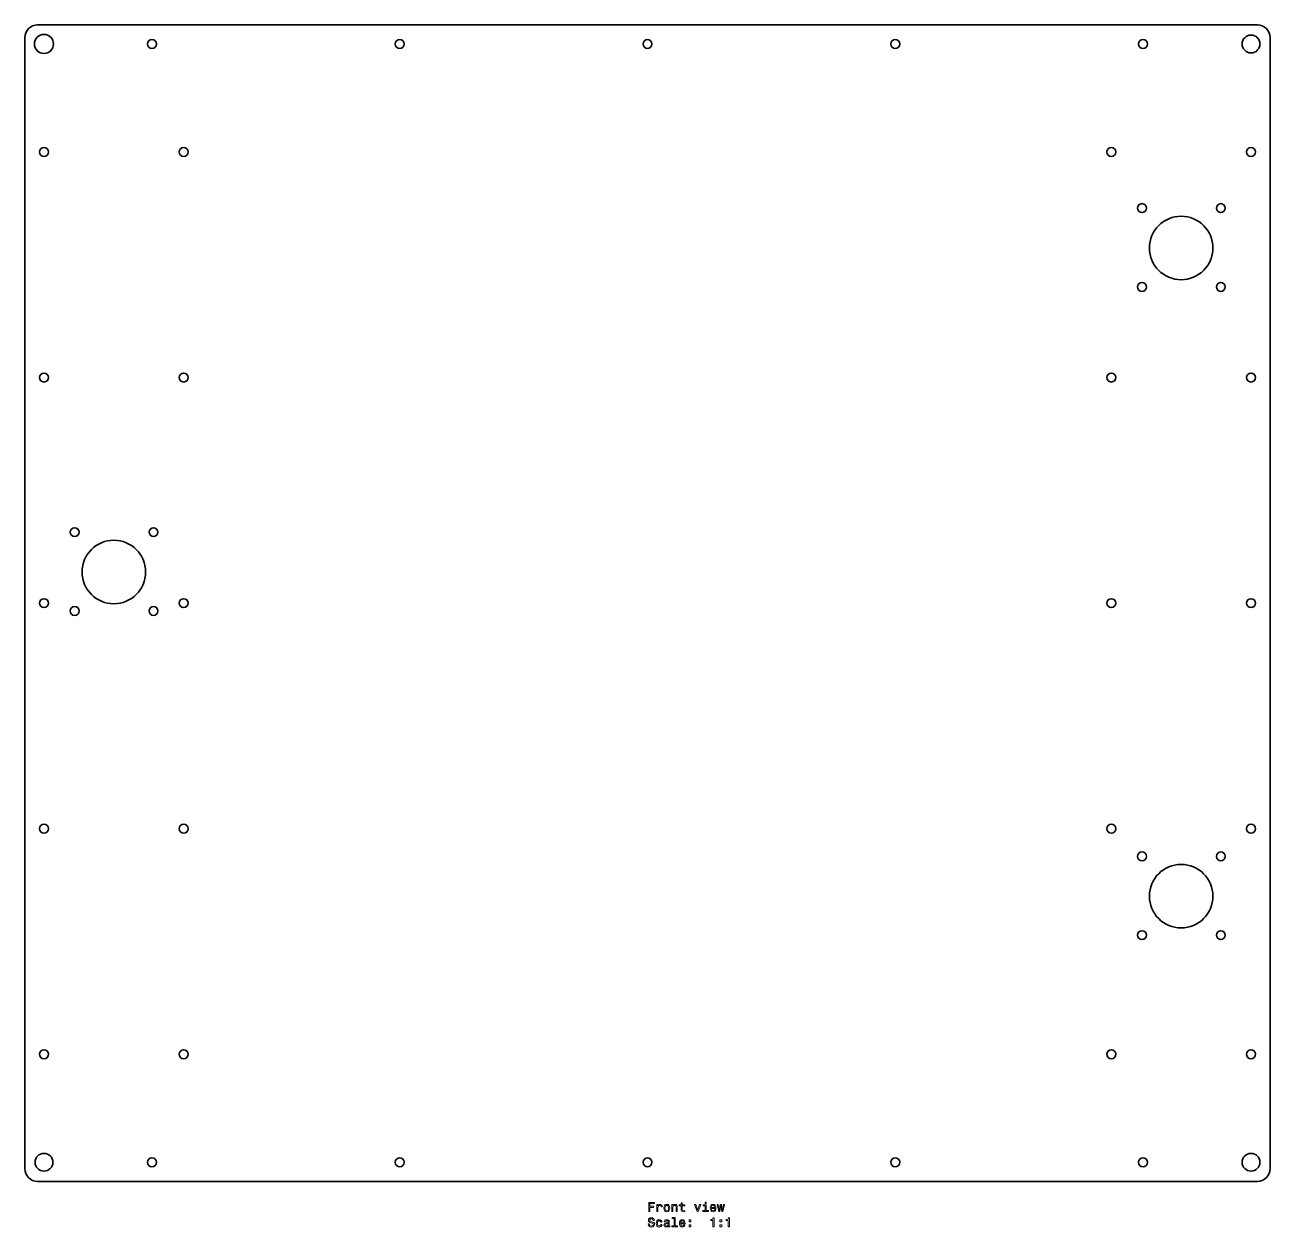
# Model space of a CAD drawing. Extents: x 350 to 840, y 175 to 648.
import ezdxf

# ---------------------------------------------------------------- set-up
doc = ezdxf.new("R2010")
doc.units = 0

msp = doc.modelspace()

# ---------------------------------------------------------------- linework, layer by layer
at = {"color": 7, "lineweight": 35}
for p, q in [((834.5, 648), (354.5, 648)), ((349.5, 643), (349.5, 198)), ((839.5, 198), (839.5, 643)), ((354.5, 193), (834.5, 193))]:
    msp.add_line(p, q, dxfattribs=at)
at = {"color": 7, "lineweight": 13}
for points in [[(594.984131, 181.143372), (595.453186, 181.143372), (595.453186, 182.752167), (596.925781, 182.752167), (596.925781, 183.170746), (595.453186, 183.170746), (595.453186, 184.219742), (597.263672, 184.219742), (597.263672, 184.643372), (594.984131, 184.643372)], [(598.176514, 181.143372), (598.6203, 181.143372), (598.6203, 182.691635), (598.66571, 183.064835), (598.80188, 183.332138), (599.023804, 183.493515), (599.32135, 183.548996), (599.543213, 183.513687), (599.709656, 183.412827), (599.810547, 183.241348), (599.845825, 183.009369), (600.294678, 183.009369), (600.234131, 183.417862), (600.067749, 183.710373), (599.790344, 183.886887), (599.412109, 183.947403), (599.154907, 183.907059), (598.932983, 183.806198), (598.736328, 183.63472), (598.579956, 183.40274), (598.579956, 183.851578), (598.176514, 183.851578)], [(600.914978, 182.494949), (600.995667, 181.879684), (601.227661, 181.425797), (601.595825, 181.143372), (602.090088, 181.047546), (602.579224, 181.143372), (602.947388, 181.420746), (603.179382, 181.874634), (603.265137, 182.494949), (603.179382, 183.110229), (602.947388, 183.569168), (602.579224, 183.846542), (602.090088, 183.947403), (601.595825, 183.846542), (601.227661, 183.564117), (600.995667, 183.110229)], [(601.368896, 182.5), (601.414246, 182.953888), (601.555481, 183.281708), (601.78241, 183.483429), (602.090088, 183.554031), (602.392639, 183.483429), (602.619568, 183.286743), (602.760803, 182.953888), (602.811218, 182.5), (602.760803, 182.041061), (602.619568, 181.708206), (602.392639, 181.506485), (602.090088, 181.440918), (601.78241, 181.506485), (601.555481, 181.708206), (601.414246, 182.041061)], [(604.082153, 181.143372), (604.52594, 181.143372), (604.52594, 182.706772), (604.57135, 183.064835), (604.71759, 183.327087), (604.944519, 183.48848), (605.247131, 183.548996), (605.489197, 183.498566), (605.640503, 183.362396), (605.716125, 183.135452), (605.741333, 182.832855), (605.741333, 181.143372), (606.185181, 181.143372), (606.185181, 182.92363), (606.164978, 183.281708), (606.074219, 183.579254), (605.776672, 183.851578), (605.312683, 183.947403), (605.055481, 183.912109), (604.838623, 183.816284), (604.652039, 183.654892), (604.505737, 183.438034), (604.505737, 183.851578), (604.082153, 183.851578)], [(607.713257, 183.382568), (607.713257, 182.02594), (607.74353, 181.587173), (607.884705, 181.284576), (608.167175, 181.108063), (608.64624, 181.047546), (609.170776, 181.072769), (609.170776, 181.456055), (608.787476, 181.425797), (608.439453, 181.466141), (608.252869, 181.592224), (608.17218, 181.804031), (608.157043, 182.101578), (608.157043, 183.382568), (609.170776, 183.382568), (609.170776, 183.760803), (608.157043, 183.760803), (608.157043, 184.552597), (607.713257, 184.552597), (607.713257, 183.760803), (606.946655, 183.760803), (606.946655, 183.382568)], [(614.002136, 181.143372), (614.471191, 181.143372), (615.459656, 183.851578), (615.000732, 183.851578), (614.239197, 181.667862), (613.462524, 183.851578), (612.998535, 183.851578)], [(617.582886, 181.516571), (617.582886, 183.760803), (616.443115, 183.760803), (616.443115, 183.382568), (617.139038, 183.382568), (617.139038, 181.516571), (616.231262, 181.516571), (616.231262, 181.143372), (618.500732, 181.143372), (618.500732, 181.516571)], [(617.597961, 184.764404), (617.128967, 184.764404), (617.128967, 184.260086), (617.597961, 184.260086)], [(619.650574, 182.368881), (621.425781, 182.368881), (621.430847, 182.575653), (621.350159, 183.155624), (621.128235, 183.58934), (620.775208, 183.851578), (620.306213, 183.947403), (619.84729, 183.846542), (619.494263, 183.564117), (619.267273, 183.105194), (619.186584, 182.5), (619.262268, 181.879684), (619.489197, 181.425797), (619.837158, 181.143372), (620.291077, 181.047546), (620.684448, 181.113113), (621.007202, 181.284576), (621.244263, 181.556915), (621.380432, 181.920029), (620.94165, 181.920029), (620.850891, 181.718292), (620.719727, 181.567001), (620.346558, 181.445969), (620.059082, 181.501434), (619.842224, 181.677948), (619.700989, 181.965424), (619.650574, 182.353745)], [(619.650574, 182.742081), (619.706055, 183.090057), (619.842224, 183.34726), (620.049011, 183.503601), (620.32135, 183.559082), (620.588623, 183.503601), (620.79541, 183.34726), (620.921448, 183.090057), (620.966858, 182.742081)], [(622.938782, 181.143372), (623.342224, 183.443085), (623.745667, 181.143372), (624.169312, 181.143372), (624.835022, 183.851578), (624.406311, 183.851578), (623.95752, 181.55188), (623.559082, 183.851578), (623.1203, 183.851578), (622.721924, 181.55188), (622.273071, 183.851578), (621.849426, 183.851578), (622.515137, 181.143372)], [(595.221191, 176.251434), (594.762268, 176.251434), (594.863098, 175.716858), (595.115295, 175.323486), (595.503601, 175.086456), (596.028076, 175.000717), (596.547546, 175.081406), (596.935852, 175.303314), (597.182983, 175.651291), (597.273804, 176.110229), (597.19812, 176.523773), (596.986328, 176.791061), (596.643372, 176.967575), (596.184448, 177.098709), (595.791077, 177.194519), (595.533875, 177.305481), (595.387634, 177.466858), (595.342224, 177.719025), (595.387634, 177.945969), (595.518738, 178.117432), (595.720459, 178.233429), (595.997864, 178.273773), (596.280273, 178.223343), (596.502136, 178.087173), (596.648438, 177.860229), (596.718994, 177.552597), (597.177979, 177.552597), (597.177979, 177.562683), (597.09729, 178.036743), (596.860229, 178.389771), (596.487061, 178.611679), (595.982727, 178.687317), (595.528809, 178.611679), (595.175781, 178.399857), (594.948853, 178.072052), (594.868164, 177.648422), (594.933716, 177.270172), (595.125366, 177.01297), (595.427979, 176.841492), (595.841492, 176.710373), (596.25, 176.594376), (596.557617, 176.483429), (596.744263, 176.322052), (596.809814, 176.059799), (596.749268, 175.792511), (596.592957, 175.590775), (596.355896, 175.464691), (596.048279, 175.424347), (595.705322, 175.479828), (595.443054, 175.641205), (595.276672, 175.903458)], [(599.734863, 176.907059), (600.173645, 176.907059), (600.082825, 177.310516), (599.865967, 177.62825), (599.528076, 177.824936), (599.089355, 177.900574), (598.605164, 177.799713), (598.237061, 177.517288), (598.005066, 177.058365), (597.924377, 176.443085), (598, 175.832855), (598.226929, 175.378967), (598.585022, 175.096542), (599.074219, 175.000717), (599.507935, 175.07637), (599.845825, 175.288177), (600.07782, 175.621033), (600.17865, 176.064835), (599.755066, 176.064835), (599.679382, 175.782425), (599.538208, 175.570602), (599.336426, 175.439484), (599.089355, 175.399139), (598.781677, 175.464691), (598.559814, 175.666428), (598.423645, 175.994232), (598.378235, 176.458221), (598.423645, 176.912109), (598.564819, 177.239914), (598.791809, 177.44165), (599.089355, 177.512253), (599.351562, 177.466858), (599.548279, 177.350861), (599.679382, 177.159225)], [(602.654907, 175.44957), (602.654907, 175.434433), (602.680115, 175.26297), (602.755737, 175.141937), (603.073486, 175.046112), (603.320618, 175.086456), (603.320618, 175.429398), (603.214722, 175.414261), (603.073486, 175.479828), (603.048279, 175.681564), (603.048279, 177.083572), (602.987732, 177.44165), (602.811218, 177.693802), (602.503601, 177.845108), (602.069885, 177.900574), (601.64624, 177.840057), (601.333557, 177.668594), (601.136902, 177.401291), (601.07135, 177.048279), (601.07135, 177.018005), (601.469727, 177.018005), (601.505066, 177.229828), (601.615967, 177.381119), (601.797546, 177.471909), (602.054749, 177.507202), (602.30188, 177.481995), (602.478394, 177.406342), (602.58429, 177.275223), (602.619568, 177.093658), (602.599426, 176.881851), (602.518738, 176.77594), (602.317017, 176.72551), (601.938782, 176.685165), (601.505066, 176.594376), (601.197388, 176.432999), (601.015869, 176.180832), (600.960388, 175.807632), (601.010803, 175.474777), (601.167175, 175.227661), (601.419312, 175.07132), (601.767273, 175.015854), (602.236328, 175.121765)], [(602.604492, 176.044662), (602.543945, 175.782425), (602.382568, 175.580688), (602.140503, 175.44957), (601.842957, 175.404175), (601.651306, 175.429398), (601.515137, 175.510086), (601.429382, 175.651291), (601.404175, 175.847977), (601.424377, 176.02449), (601.505066, 176.150574), (601.82782, 176.291794), (602.236328, 176.35231), (602.604492, 176.473343)], [(604.964722, 178.344376), (604.964722, 175.469742), (604.05188, 175.469742), (604.05188, 175.096542), (606.316284, 175.096542), (606.316284, 175.469742), (605.408508, 175.469742), (605.408508, 178.717575), (604.268738, 178.717575), (604.268738, 178.344376)], [(607.50647, 176.322052), (609.281677, 176.322052), (609.286743, 176.528824), (609.206055, 177.108795), (608.984131, 177.542511), (608.631104, 177.804749), (608.162109, 177.900574), (607.703186, 177.799713), (607.350159, 177.517288), (607.123169, 177.058365), (607.04248, 176.453171), (607.118164, 175.832855), (607.345093, 175.378967), (607.693054, 175.096542), (608.146973, 175.000717), (608.540344, 175.066284), (608.863098, 175.237747), (609.100159, 175.510086), (609.236328, 175.873199), (608.797546, 175.873199), (608.706787, 175.671463), (608.575623, 175.520172), (608.202454, 175.399139), (607.914978, 175.454605), (607.69812, 175.631119), (607.556946, 175.918594), (607.50647, 176.306915)], [(607.50647, 176.695251), (607.561951, 177.043228), (607.69812, 177.30043), (607.904907, 177.456772), (608.177246, 177.512253), (608.444519, 177.456772), (608.651306, 177.30043), (608.777405, 177.043228), (608.822754, 176.695251)], [(610.850159, 177.053314), (611.546082, 177.053314), (611.546082, 177.804749), (610.850159, 177.804749)], [(620.215393, 175.096542), (620.674377, 175.096542), (620.674377, 178.621765), (620.331421, 178.621765), (620.240662, 178.314117), (620.059082, 178.107346), (619.781677, 177.986313), (619.398438, 177.945969), (619.398438, 177.587891), (620.215393, 177.587891)], [(622.994263, 177.053314), (623.690186, 177.053314), (623.690186, 177.804749), (622.994263, 177.804749)], [(626.287476, 175.096542), (626.746399, 175.096542), (626.746399, 178.621765), (626.403442, 178.621765), (626.312683, 178.314117), (626.131104, 178.107346), (625.85376, 177.986313), (625.470459, 177.945969), (625.470459, 177.587891), (626.287476, 177.587891)], [(610.850159, 175.096542), (611.546082, 175.096542), (611.546082, 175.847977), (610.850159, 175.847977)], [(622.994263, 175.096542), (623.690186, 175.096542), (623.690186, 175.847977), (622.994263, 175.847977)]]:
    msp.add_lwpolyline(points, close=True, dxfattribs=at)
at = {"color": 7, "lineweight": 35}
for centre, radius in [((357, 640.5), 3.75), ((399.5, 640.5), 1.75), ((497, 640.5), 1.75), ((594.5, 640.5), 1.75), ((692, 640.5), 1.75), ((789.5, 640.5), 1.75), ((832, 640.5), 3.5), ((357, 598), 1.75), ((412, 598), 1.75), ((777, 598), 1.75), ((832, 598), 1.75), ((789.10675, 575.918091), 1.75), ((820.10675, 575.918091), 1.75), ((804.500122, 560.245178), 12.5), ((789.10675, 544.918091), 1.75), ((820.10675, 544.918091), 1.75), ((357, 509.25), 1.75), ((412, 509.25), 1.75), ((777, 509.25), 1.75), ((832, 509.25), 1.75), ((369.10675, 448.418091), 1.75), ((400.10675, 448.418091), 1.75), ((384.500092, 432.745148), 12.5), ((357, 420.5), 1.75), ((412, 420.5), 1.75), ((777, 420.5), 1.75), ((832, 420.5), 1.75), ((369.10675, 417.418091), 1.75), ((400.10675, 417.418091), 1.75), ((357, 331.75), 1.75), ((412, 331.75), 1.75), ((777, 331.75), 1.75), ((832, 331.75), 1.75), ((789.10675, 320.875122), 1.75), ((820.10675, 320.875122), 1.75), ((804.500244, 305.202209), 12.5), ((789.10675, 289.875122), 1.75), ((820.10675, 289.875122), 1.75), ((357, 243), 1.75), ((412, 243), 1.75), ((777, 243), 1.75), ((832, 243), 1.75), ((357, 200.5), 3.5), ((399.5, 200.5), 1.75), ((497, 200.5), 1.75), ((594.5, 200.5), 1.75), ((692, 200.5), 1.75), ((789.5, 200.5), 1.75), ((832, 200.5), 3.5)]:
    msp.add_circle(centre, radius, dxfattribs=at)
for centre, start, end in [((354.5, 643), 90.000003, 179.999995), ((834.5, 643), 360, 90.000003), ((354.5, 198), 180.000005, 269.999997), ((834.5, 198), 269.999997, 360)]:
    msp.add_arc(centre, 5, start, end, dxfattribs=at)

doc.saveas('drawing.dxf')
